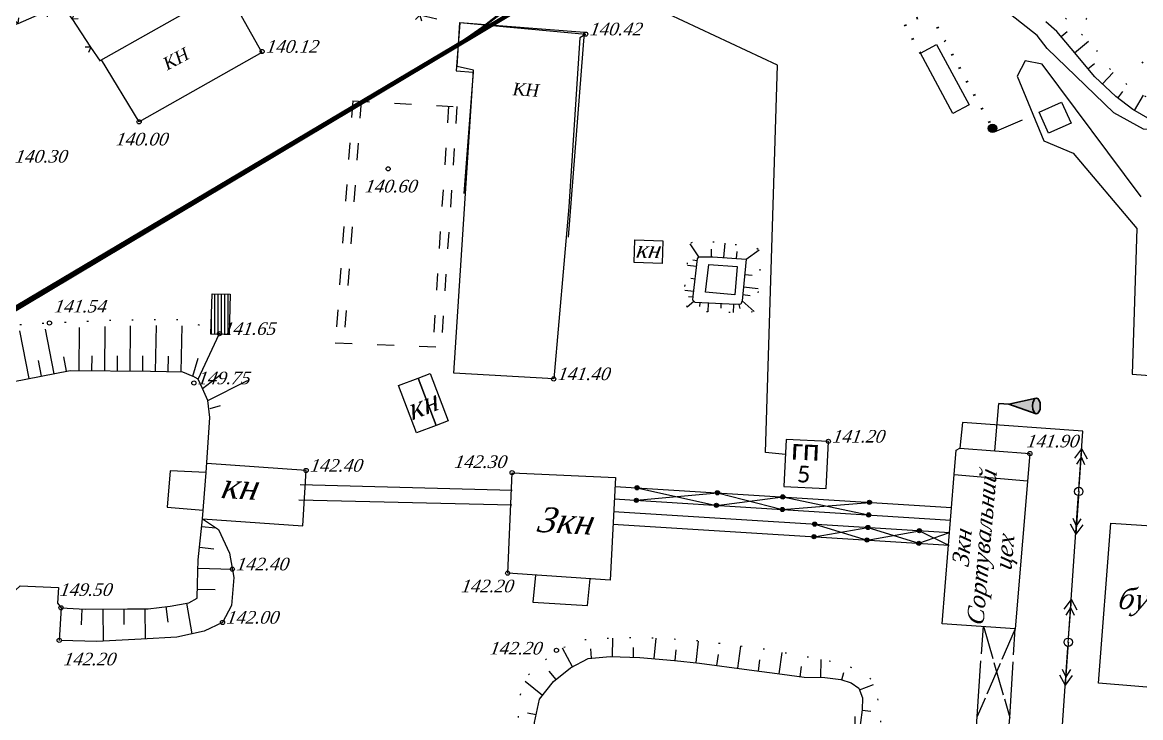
# Model space of a CAD drawing. Header units: millimetres. Extents: x 1400 to 4853, y -623 to 1865.
# Drawn here: x 3080.8 to 3160.8, y 1555 to 1604.8 of the extents above; entities that cross this region are included whole.
import ezdxf

# ---------------------------------------------------------------- set-up
doc = ezdxf.new("R2010")
doc.units = ezdxf.units.MM
doc.set_wipeout_variables(frame=1)
for name, pattern in [('ACAD_ISO03W100', [30, 12, -18]), ('ADOT', [10, 0, -10]), ('ADOT1', [1.6, 0.1, -1.5]), ('AHIDDEN5', [9, 8, -1]), ('KONTUR', [1.5, 0, -1.5])]:
    doc.linetypes.add(name, pattern=pattern)
for name, color, linetype in [('01_Завод', 7, 'Continuous'), ('01_Північ', 7, 'Continuous'), ('кресты', 7, 'Continuous'), ('ПИКЕТЫ', 7, 'Continuous'), ('РЕЛЬЕФ', 7, 'Continuous'), ('СІТУАЦІЯ', 7, 'Continuous')]:
    doc.layers.add(name, color=color, linetype=linetype)
doc.styles.add('Legend', font='calibri.ttf')
doc.styles.add('russ', font='timesi.ttf')
doc.styles.add('universw', font='timesi.ttf', dxfattribs={"oblique": 10})

# ---------------------------------------------------------------- blocks, each defined once
blk = doc.blocks.new('108')
at = {"color": 0, "linetype": 'Continuous', "lineweight": 0}
blk.add_wipeout([(0.51, -0.12), (0.52, -0.06), (0.52, -0.01), (0.52, 0.05), (0.51, 0.1), (0.5, 0.15), (0.48, 0.2), (0.45, 0.25), (0.42, 0.3), (0.39, 0.34), (0.35, 0.38), (0.31, 0.42), (0.26, 0.45), (0.22, 0.47), (0.17, 0.49), (0.11, 0.51), (0.06, 0.52), (0.01, 0.52), (-0.05, 0.52), (-0.1, 0.51), (-0.15, 0.5), (-0.21, 0.48), (-0.25, 0.45), (-0.3, 0.42), (-0.34, 0.39), (-0.38, 0.35), (-0.42, 0.31), (-0.45, 0.26), (-0.47, 0.22), (-0.49, 0.17), (-0.51, 0.11), (-0.52, 0.06), (-0.52, 0.01), (-0.52, -0.05), (-0.51, -0.1), (-0.5, -0.15), (-0.48, -0.21), (-0.45, -0.25), (-0.42, -0.3), (-0.39, -0.34), (-0.35, -0.38), (-0.31, -0.42), (-0.27, -0.45), (-0.22, -0.47), (-0.17, -0.49), (-0.12, -0.51), (-0.06, -0.52), (-0.01, -0.52), (0.05, -0.52), (0.1, -0.51), (0.15, -0.5), (0.2, -0.48), (0.25, -0.45), (0.3, -0.42), (0.34, -0.39), (0.38, -0.35), (0.42, -0.31), (0.45, -0.27), (0.47, -0.22), (0.49, -0.17)], dxfattribs=at)
at = {"linetype": 'Continuous'}
h = blk.add_hatch(color=0, dxfattribs=at)
edge = h.paths.add_edge_path()
edge.add_arc((0, 0), 0.0196, 0, 360)
at = {"color": 0, "linetype": 'Continuous'}
for radius in [0.5, 0.0196]:
    blk.add_circle((0, 0), radius, dxfattribs=at)
blk = doc.blocks.new('115_3')
at = {"color": 0, "linetype": 'Continuous'}
for p, q in [((0, 0), (5.1, 0)), ((3.22, 0.49), (4.1, 0)), ((3.22, -0.49), (4.1, 0)), ((3.91, 0.76), (5.1, 0)), ((3.91, -0.76), (5.1, 0))]:
    blk.add_line(p, q, dxfattribs=at)
blk = doc.blocks.new('476_3')
at = {"color": 0, "linetype": 'Continuous'}
for p, q in [((-4.942, 0), (-2.443, 0)), ((-2.443, 0), (-2.887, 0.61)), ((-2.443, 0), (-1.999, 0.61)), ((-2.443, 0), (2.554, 0)), ((-2.443, 0), (-2.443, 0)), ((2.499, 0), (2.055, -0.61)), ((2.499, 0), (4.998, 0)), ((2.499, 0), (2.943, -0.61))]:
    blk.add_line(p, q, dxfattribs=at)

msp = doc.modelspace()

# ---------------------------------------------------------------- hatches: boundary and pattern name
at = {"layer": '01_Завод', "linetype": 'Continuous'}
h = msp.add_hatch(color=250, dxfattribs=at)
h.dxf.hatch_style = 1
h.set_gradient(color1=(51, 51, 51), color2=(51, 51, 51), tint=1)
edge = h.paths.add_edge_path()
edge.add_arc((3150.1894, 1597.1826), 0.3, 0, 360)
h = msp.add_hatch(dxfattribs=at)
h.set_pattern_fill('LINE', color=250, scale=0.075, angle=90)
h.set_pattern_definition([(90, (-23079.6377, -2826.69334), (-0.238125, 1e-17), [])])
h.paths.add_polyline_path([(3094.3816, 1585.3397), (3095.6863, 1585.3071), (3095.6144, 1582.4293), (3094.3097, 1582.4619)])
h = msp.add_hatch(color=250, dxfattribs=at)
h.dxf.hatch_style = 1
h.set_gradient(color1=(51, 51, 51), one_color=1, tint=1, name='SPHERICAL')
edge = h.paths.add_edge_path()
edge.add_ellipse((3153.3295, 1577.3206), major_axis=(0, -0.5657), ratio=0.4901004, start_angle=186.894916, end_angle=346.221253, ccw=False)
edge.add_line((3153.0963, 1577.8378), (3151.3495, 1577.4499))
edge.add_line((3151.3495, 1577.4499), (3153.2635, 1576.7712))
h = msp.add_hatch(color=250, dxfattribs=at)
h.dxf.hatch_style = 1
h.set_gradient(color1=(51, 51, 51), one_color=1, tint=1, name='SPHERICAL')
edge = h.paths.add_edge_path()
edge.add_ellipse((3153.3295, 1577.3206), major_axis=(0, -0.5657), ratio=0.4901004, start_angle=0, end_angle=360)
h = msp.add_hatch(color=250, dxfattribs=at)
h.dxf.hatch_style = 1
h.set_gradient(color1=(51, 51, 51), color2=(51, 51, 51), tint=1)
edge = h.paths.add_edge_path()
edge.add_arc((3124.7665, 1571.4661), 0.15, 0, 360)
h = msp.add_hatch(color=250, dxfattribs=at)
h.dxf.hatch_style = 1
h.set_gradient(color1=(51, 51, 51), color2=(51, 51, 51), tint=1)
edge = h.paths.add_edge_path()
edge.add_arc((3130.5228, 1571.1038), 0.15, 0, 360)
h = msp.add_hatch(color=250, dxfattribs=at)
h.dxf.hatch_style = 1
h.set_gradient(color1=(51, 51, 51), color2=(51, 51, 51), tint=1)
edge = h.paths.add_edge_path()
edge.add_arc((3124.7235, 1570.567), 0.15, 0, 360)
h = msp.add_hatch(color=250, dxfattribs=at)
h.dxf.hatch_style = 1
h.set_gradient(color1=(51, 51, 51), color2=(51, 51, 51), tint=1)
edge = h.paths.add_edge_path()
edge.add_arc((3135.1941, 1570.8099), 0.15, 0, 360)
h = msp.add_hatch(color=250, dxfattribs=at)
h.dxf.hatch_style = 1
h.set_gradient(color1=(51, 51, 51), color2=(51, 51, 51), tint=1)
edge = h.paths.add_edge_path()
edge.add_arc((3141.3881, 1570.4201), 0.15, 0, 360)
h = msp.add_hatch(color=250, dxfattribs=at)
h.dxf.hatch_style = 1
h.set_gradient(color1=(51, 51, 51), color2=(51, 51, 51), tint=1)
edge = h.paths.add_edge_path()
edge.add_arc((3130.4511, 1570.2066), 0.15, 0, 360)
h = msp.add_hatch(color=250, dxfattribs=at)
h.dxf.hatch_style = 1
h.set_gradient(color1=(51, 51, 51), color2=(51, 51, 51), tint=1)
edge = h.paths.add_edge_path()
edge.add_arc((3135.1689, 1569.9097), 0.15, 0, 360)
h = msp.add_hatch(color=250, dxfattribs=at)
h.dxf.hatch_style = 1
h.set_gradient(color1=(51, 51, 51), color2=(51, 51, 51), tint=1)
edge = h.paths.add_edge_path()
edge.add_arc((3141.3314, 1569.5219), 0.15, 0, 360)
h = msp.add_hatch(color=250, dxfattribs=at)
h.dxf.hatch_style = 1
h.set_gradient(color1=(51, 51, 51), color2=(51, 51, 51), tint=1)
edge = h.paths.add_edge_path()
edge.add_arc((3137.4764, 1568.8627), 0.15, 0, 360)
h = msp.add_hatch(color=250, dxfattribs=at)
h.dxf.hatch_style = 1
h.set_gradient(color1=(51, 51, 51), color2=(51, 51, 51), tint=1)
edge = h.paths.add_edge_path()
edge.add_arc((3141.2781, 1568.6234), 0.15, 0, 360)
h = msp.add_hatch(color=250, dxfattribs=at)
h.dxf.hatch_style = 1
h.set_gradient(color1=(51, 51, 51), color2=(51, 51, 51), tint=1)
edge = h.paths.add_edge_path()
edge.add_arc((3137.4259, 1567.9641), 0.15, 0, 360)
h = msp.add_hatch(color=250, dxfattribs=at)
h.dxf.hatch_style = 1
h.set_gradient(color1=(51, 51, 51), color2=(51, 51, 51), tint=1)
edge = h.paths.add_edge_path()
edge.add_arc((3144.9608, 1568.3917), 0.15, 0, 360)
h = msp.add_hatch(color=250, dxfattribs=at)
h.dxf.hatch_style = 1
h.set_gradient(color1=(51, 51, 51), color2=(51, 51, 51), tint=1)
edge = h.paths.add_edge_path()
edge.add_arc((3141.2175, 1567.7255), 0.15, 0, 360)
h = msp.add_hatch(color=250, dxfattribs=at)
h.dxf.hatch_style = 1
h.set_gradient(color1=(51, 51, 51), color2=(51, 51, 51), tint=1)
edge = h.paths.add_edge_path()
edge.add_arc((3144.9196, 1567.4925), 0.15, 0, 360)

# ---------------------------------------------------------------- linework, layer by layer
at = {"color": 6, "linetype": 'Continuous', "lineweight": 60, "flags": 128}
msp.add_lwpolyline([(3144.4144, 1622.5005, 0.24, 0.24, 0), (3032.8199, 1555.7907, 0.24, 0.24, 0), (3018.8744, 1523.7908, 0.24, 0.24, 0), (2987.3207, 1481.6199, 0.24, 0.24, 0), (2991.6614, 1385.4672, 0.24, 0.24, 0), (2843.9613, 1431.7361, 0.24, 0.24, 0), (2695.2589, 1447.0788, 0.24, 0.24, 0), (2711.2688, 1628.8933, 0.24, 0.24, 0), (2712.5497, 1675.7396, 0, 0, 0), (2806.1021, 1678.0284, 0.24, 0.24, 0), (2909.7376, 1712.7799, 0.24, 0.24, 0), (2967.6908, 1719.2535, 0.24, 0.24, 0), (3085.4663, 1716.8193, 0.24, 0.24, 0), (3121.1623, 1734.8067, 0.24, 0.24, 0), (3144.4153, 1734.688, 0.24, 0.24, 0)], format="xyseb", dxfattribs=at)
at = {"color": 1, "linetype": 'Continuous', "lineweight": 211, "const_width": 0.24, "flags": 128}
msp.add_lwpolyline([(2712.8418, 1675.4467), (2806.1546, 1677.7296), (2909.8027, 1712.4853), (2967.7044, 1718.9532), (3084.808, 1716.5431), (3133.365, 1615.9104), (3032.5835, 1555.9992), (3018.6133, 1523.9427), (2987.0162, 1481.7136), (2991.3424, 1385.8815), (2844.0222, 1432.0314), (2695.5837, 1447.3469), (2711.5685, 1628.8761)], close=True, dxfattribs=at)
at = {"color": 7, "linetype": 'Continuous', "lineweight": 50, "flags": 128}
msp.add_lwpolyline([(3069.8097, 1716.8518, -0.2823255), (3091.3272, 1703.0323), (3122.2972, 1638.8479, -0.3890194), (3111.4729, 1602.8963), (3033.4199, 1556.4964, 0.1581167)], format="xyb", dxfattribs=at)
at = {"layer": '01_Завод', "color": 250, "linetype": 'Continuous'}
for p, q in [((3155.094, 1603.749), (3155.5374, 1604.1184)), ((3156.0542, 1602.5965), (3157.051, 1603.427)), ((3157.0143, 1601.4441), (3157.4771, 1601.8296)), ((3158.0439, 1600.3575), (3158.8161, 1601.1889)), ((3159.1532, 1599.3487), (3159.5123, 1599.8139)), ((3160.3527, 1598.4504), (3160.9853, 1599.5617)), ((3129.1911, 1587.9943), (3128.5618, 1588.9231)), ((3130.9891, 1587.9374), (3131.0618, 1588.9609)), ((3130.0911, 1587.9943), (3130.0911, 1588.5368)), ((3131.8868, 1587.8736), (3131.9216, 1588.3627)), ((3132.5835, 1587.8241), (3133.5093, 1588.4873)), ((3129.0306, 1587.2856), (3128.3866, 1587.3597)), ((3129.0797, 1587.7123), (3128.7617, 1587.7489)), ((3128.9276, 1586.3915), (3128.6097, 1586.4281)), ((3132.4765, 1586.7278), (3132.995, 1586.6772)), ((3128.8247, 1585.4974), (3128.1967, 1585.5697)), ((3132.389, 1585.832), (3133.4434, 1585.7291)), ((3128.8361, 1584.8003), (3128.3545, 1584.3932)), ((3132.2917, 1584.8349), (3133.1389, 1584.086)), ((3132.3353, 1585.2815), (3132.8682, 1585.2295)), ((3129.8666, 1584.6673), (3129.8384, 1584.0432)), ((3130.7657, 1584.6267), (3130.752, 1584.3235)), ((3131.6648, 1584.5861), (3131.6382, 1583.9976)), ((3132.0523, 1584.5859), (3132.116, 1584.2939)), ((3093.6398, 1568.7007), (3094.6533, 1568.5987)), ((3093.4896, 1567.2082), (3094.5131, 1567.1052)), ((3093.382, 1565.713), (3095.8327, 1565.6405)), ((3093.3381, 1564.2136), (3094.6032, 1564.1778)), ((3092.5504, 1563.2112), (3092.9509, 1561.0045)), ((3083.5849, 1562.8752), (3083.4555, 1560.545)), ((3085.0826, 1562.792), (3085.0192, 1561.6492)), ((3086.5822, 1562.7845), (3086.5927, 1560.4976)), ((3088.0822, 1562.7914), (3088.0873, 1561.6826)), ((3089.5822, 1562.7982), (3089.592, 1560.65)), ((3091.072, 1562.9597), (3091.2133, 1561.8496)), ((3120.1679, 1558.6587), (3119.4466, 1559.9947)), ((3123.0119, 1559.3803), (3123.0481, 1560.7035)), ((3124.5114, 1559.3393), (3124.5302, 1560.0276)), ((3126.0073, 1559.2368), (3126.1338, 1560.6969)), ((3128.9935, 1558.9509), (3129.1548, 1560.4986)), ((3131.967, 1558.5538), (3132.182, 1560.1314)), ((3121.5166, 1559.2745), (3121.4611, 1559.94)), ((3127.5016, 1559.1063), (3127.58, 1559.8584)), ((3130.4807, 1558.7563), (3130.5868, 1559.5342)), ((3134.9395, 1558.1487), (3135.1475, 1559.6751)), ((3137.9231, 1557.8973), (3137.9333, 1559.1691)), ((3133.4533, 1558.3512), (3133.5618, 1559.1473)), ((3136.4258, 1557.9462), (3136.5253, 1558.6764)), ((3118.0099, 1556.6093), (3116.7692, 1557.5988)), ((3118.9796, 1557.7477), (3118.494, 1558.3524)), ((3139.4102, 1557.7233), (3139.5658, 1558.2403)), ((3140.6767, 1557.0153), (3141.6833, 1557.3897)), ((3117.551, 1555.2118), (3116.9299, 1555.3431)), ((3140.8651, 1555.5554), (3141.4945, 1555.472))]:
    msp.add_line(p, q, dxfattribs=at)
at = {"layer": '01_Завод', "color": 250, "linetype": 'Continuous', "flags": 128}
for points in [[(3135.3898, 1573.8332), (3133.9671, 1573.9974), (3134.8128, 1601.7126), (3125.8421, 1605.8964), (3121.9947, 1607.082), (3109.7362, 1609.2158), (3096.8936, 1611.4512), (3084.2163, 1617.3141), (3069.6599, 1626.5967), (3067.1345, 1628.7614), (3062.0933, 1636.1941)], [(3176.2, 1590.9348), (3176.229, 1591.5341), (3176.3318, 1593.6587), (3176.349, 1594.0145), (3173.961, 1596.267), (3160.9725, 1597.1324), (3158.8579, 1598.283), (3154.0951, 1602.8966), (3153.3762, 1603.8277), (3148.4418, 1607.7441), (3147.6576, 1609.9907)], [(3112.1102, 1604.7508), (3121.1018, 1603.9237), (3120.6923, 1603.6475), (3119.8997, 1591.577), (3118.8136, 1579.2525), (3111.684, 1579.6707), (3113.068, 1601.3541), (3111.9141, 1601.6076), (3112.1102, 1604.7508)], [(3161.4653, 1597.8171), (3160.2161, 1598.5281), (3159.0166, 1599.4541), (3157.4944, 1600.8679), (3155.8124, 1602.8867), (3154.7838, 1604.1213), (3153.9949, 1604.7964)], [(3160.827, 1592.2794), (3153.7297, 1601.7801), (3152.5254, 1602.0024), (3151.9548, 1600.9081), (3153.8517, 1596.2998), (3155.9645, 1595.4058), (3160.515, 1590.0074), (3160.1621, 1579.5971), (3165.3028, 1579.2069)], [(3150.3346, 1596.9252), (3152.3221, 1597.7936)], [(3192.7815, 1591.3998), (3198.3271, 1575.2944), (3200.4783, 1568.9022), (3201.3107, 1565.9645), (3203.3658, 1563.6847), (3212.7704, 1552.8912), (3213.9671, 1549.9728), (3215.9216, 1544.8455), (3219.5558, 1535.5309), (3201.0779, 1536.6007), (3154.1326, 1539.3213), (3156.6553, 1575.5101), (3148.0338, 1576.1324), (3147.8428, 1574.3071)], [(3129.1911, 1587.9943), (3130.1882, 1587.9943), (3132.5835, 1587.8241), (3132.2917, 1584.8349), (3132.2026, 1584.5907), (3131.8269, 1584.5788), (3128.9233, 1584.7098), (3128.7623, 1584.8767), (3128.7862, 1585.1627), (3129.0962, 1587.856), (3129.1911, 1587.9943)], [(3129.9012, 1587.4515), (3131.933, 1587.3086), (3131.7697, 1585.2781), (3129.6766, 1585.4617), (3129.9012, 1587.4515)], [(3128.782, 1585.1121), (3128.4417, 1585.1169)], [(3129.2708, 1584.6942), (3129.233, 1584.4296)], [(3093.3954, 1579.2234), (3094.8982, 1582.4472)], [(3093.0191, 1579.4501), (3093.3877, 1580.7271)], [(3093.6938, 1569.2369), (3093.969, 1572.555), (3094.2315, 1576.495), (3094.0864, 1577.715), (3093.693, 1578.5738), (3093.3954, 1579.2234), (3093.0191, 1579.4501)], [(3093.693, 1578.5738), (3094.9479, 1579.5223)], [(3094.0864, 1577.715), (3096.9272, 1579.1479)], [(3094.24, 1577.1444), (3094.9946, 1577.3447)], [(3150.3517, 1574.1099), (3150.6439, 1577.4917)], [(3151.7997, 1561.3724), (3146.5904, 1561.7178), (3147.4428, 1572.4075), (3147.5827, 1574.1613), (3147.8428, 1574.3071), (3152.8607, 1573.9128), (3151.7997, 1561.3724)], [(3093.6938, 1569.2369), (3100.8719, 1568.7422), (3101.1081, 1572.7029), (3094.0119, 1573.199)], [(3093.969, 1572.555), (3091.3844, 1572.6819), (3091.1695, 1570.0718), (3093.7464, 1569.8708)], [(3115.8396, 1572.5437), (3123.2394, 1572.2014), (3122.842, 1564.8552), (3115.5223, 1565.355), (3115.8396, 1572.5437)], [(3147.4428, 1572.4075), (3152.6957, 1571.963)], [(3100.6791, 1571.6955), (3115.8429, 1571.2953)], [(3123.2049, 1571.5644), (3147.2549, 1570.0509)], [(3124.7665, 1571.4661), (3130.4511, 1570.2066), (3135.1941, 1570.8099)], [(3100.5826, 1570.6066), (3115.8102, 1570.25)], [(3123.1484, 1570.6661), (3147.1984, 1569.1526)], [(3124.7235, 1570.567), (3130.5228, 1571.1038), (3135.1689, 1569.9097), (3141.3881, 1570.4201)], [(3135.1941, 1570.8099), (3141.3314, 1569.5219)], [(3123.0919, 1569.7679), (3147.1418, 1568.2544)], [(3093.6938, 1569.2369), (3094.8513, 1568.467), (3095.6327, 1566.7967), (3095.9366, 1565.0396), (3095.7847, 1563.0439), (3095.1335, 1561.8291), (3093.8312, 1561.2), (3091.8776, 1560.7662), (3089.3164, 1560.636), (3086.1555, 1560.4754), (3083.564, 1560.5422)], [(3083.5849, 1562.8752), (3085.3205, 1562.7788), (3088.3371, 1562.7926), (3089.8113, 1562.7993), (3091.3813, 1562.999), (3092.7218, 1563.2423), (3093.3199, 1563.57), (3093.3488, 1564.5919), (3093.3998, 1566.3164), (3093.6938, 1569.2369)], [(3123.0353, 1568.8697), (3147.0853, 1567.3562)], [(3137.4764, 1568.8627), (3141.2175, 1567.7255), (3144.9608, 1568.3917), (3147.0402, 1567.359)], [(3158.6471, 1568.9358), (3168.1427, 1568.3091), (3167.3066, 1556.7006), (3157.7689, 1557.4747), (3158.6471, 1568.9358)], [(3137.4259, 1567.9641), (3141.2781, 1568.6234), (3144.9196, 1567.4925), (3147.1118, 1568.2563)], [(3117.5228, 1565.2184), (3117.311, 1563.2817)], [(3117.311, 1563.2817), (3121.2214, 1563.0354), (3121.4123, 1564.9528)], [(3068.5716, 1560.9088), (3069.7442, 1562.7236), (3072.8109, 1562.6697), (3076.2669, 1562.485), (3076.5652, 1562.71), (3078.1885, 1562.6691), (3078.5159, 1562.4782), (3080.6654, 1564.4412), (3083.4054, 1564.3385), (3083.3251, 1563.2119), (3083.5849, 1562.8752)], [(3117.9348, 1547.7656), (3117.5746, 1550.0698), (3117.3738, 1551.8369), (3117.3738, 1553.8378), (3117.4347, 1554.661), (3117.7873, 1556.3302), (3118.8079, 1557.6099), (3120.0038, 1558.5701), (3121.2705, 1559.254), (3122.8429, 1559.3849), (3124.9687, 1559.3267), (3127.443, 1559.1124), (3129.2469, 1558.9245), (3132.7958, 1558.4408), (3135.1448, 1558.1207), (3136.7126, 1557.9071), (3138.1982, 1557.8951), (3139.3454, 1557.7428), (3140.0892, 1557.5189), (3140.6359, 1557.1248), (3140.8958, 1556.4262), (3140.8689, 1555.5843), (3140.6269, 1553.7572), (3140.0974, 1550.7063)], [(3148.5394, 1546.9836), (3149.0927, 1555.0876)], [(3150.6781, 1546.8052), (3151.4311, 1555.0208)]]:
    msp.add_lwpolyline(points, dxfattribs=at)
at = {"layer": '01_Завод', "color": 250, "linetype": 'Continuous'}
for points in [[(3145.0399, 1602.5547), (3146.1942, 1603.1742), (3148.5079, 1598.8632), (3147.3536, 1598.2437)], [(3153.532, 1598.3388), (3155.1299, 1599.0503), (3155.8008, 1597.5437), (3154.2028, 1596.8322)], [(3124.6223, 1589.2089), (3126.6236, 1589.1366), (3126.5651, 1587.5171), (3124.5638, 1587.5894)], [(3094.3816, 1585.3397), (3095.6863, 1585.3071), (3095.6144, 1582.4293), (3094.3097, 1582.4619)], [(3107.717, 1578.7789), (3109.1267, 1579.3109), (3110.4032, 1575.9285), (3108.9935, 1575.3965)], [(3109.1267, 1579.3109), (3109.9813, 1579.6334), (3111.2578, 1576.251), (3110.4032, 1575.9285)], [(3138.4521, 1574.7838), (3135.4427, 1574.9289), (3135.2796, 1571.5484), (3138.2891, 1571.4033)]]:
    msp.add_lwpolyline(points, close=True, dxfattribs=at)
at = {"layer": '01_Завод', "color": 250, "linetype": 'ACAD_ISO03W100', "ltscale": 0.1, "flags": 128}
for points in [[(3104.4442, 1599.1471), (3103.1992, 1581.8326)], [(3104.4442, 1599.1471), (3111.8983, 1598.7337)], [(3105.0426, 1599.104), (3103.7976, 1581.7895)], [(3111.2996, 1598.7732), (3110.1635, 1581.5694)], [(3111.8983, 1598.7337), (3110.7622, 1581.5299)], [(3103.1992, 1581.8326), (3110.7622, 1581.5299)]]:
    msp.add_lwpolyline(points, dxfattribs=at)
at = {"layer": '01_Завод', "color": 250, "linetype": 'KONTUR', "flags": 128}
for points in [[(3128.197, 1585.8748), (3128.3806, 1587.0183), (3128.3956, 1587.871), (3128.408, 1588.5816), (3128.5618, 1588.9231), (3128.8972, 1589.141), (3129.8616, 1589.1074), (3130.9601, 1588.9734), (3132.2549, 1588.8153), (3133.1964, 1588.7004), (3133.5093, 1588.4873), (3133.6099, 1588.1018), (3133.568, 1587.3224), (3133.4311, 1585.5727), (3133.3368, 1584.4773), (3133.2582, 1584.2305), (3133.1389, 1584.086), (3132.8353, 1584.0029), (3132.0003, 1583.9885), (3130.3636, 1584.0299), (3128.9751, 1584.0651), (3128.5124, 1584.1544), (3128.3545, 1584.3932), (3128.2371, 1584.8667), (3128.1966, 1585.3564), (3128.197, 1585.8748)], [(3140.0974, 1550.7063), (3141.0424, 1551.1561), (3141.5374, 1551.9543), (3141.8274, 1553.1374), (3142.2151, 1554.7194), (3141.9714, 1556.5097), (3141.5836, 1557.6945), (3140.9299, 1558.1928), (3139.8551, 1558.7243), (3138.3704, 1559.0897), (3133.5468, 1559.9658), (3128.7344, 1560.5496), (3125.7986, 1560.7159), (3123.256, 1560.7159), (3121.0627, 1560.585), (3119.0104, 1559.8353), (3116.9197, 1558.0026), (3116.4185, 1556.6585), (3116.2351, 1554.6791), (3116.6714, 1551.389), (3117.1218, 1549.3906), (3117.9348, 1547.7656)]]:
    msp.add_lwpolyline(points, dxfattribs=at)
at = {"layer": '01_Завод', "color": 250, "linetype": 'Continuous', "lineweight": 35, "flags": 128}
for points in [[(3151.3495, 1577.4499), (3153.3028, 1577.8836)], [(3150.6439, 1577.4917), (3151.3495, 1577.4499)], [(3151.3495, 1577.4499), (3153.3008, 1576.7579)]]:
    msp.add_lwpolyline(points, dxfattribs=at)
at = {"layer": '01_Завод', "color": 250, "linetype": 'AHIDDEN5', "ltscale": 0.5, "flags": 128}
for points in [[(3149.0927, 1555.0876), (3149.5339, 1561.5504)], [(3151.4311, 1555.0208), (3151.7997, 1561.3724)]]:
    msp.add_lwpolyline(points, dxfattribs=at)
at = {"layer": '01_Завод', "color": 250, "linetype": 'AHIDDEN5', "ltscale": 0.3, "flags": 128}
for points in [[(3151.7997, 1561.3724), (3149.0927, 1555.0876)], [(3149.5339, 1561.5504), (3151.4311, 1555.0208)]]:
    msp.add_lwpolyline(points, dxfattribs=at)
at = {"layer": '01_Завод', "color": 250, "linetype": 'Continuous'}
for centre, radius in [((3089.1667, 1597.6486), 0.15), ((3150.1894, 1597.1826), 0.3), ((3106.9775, 1594.2849), 0.15), ((3118.8136, 1579.2525), 0.15), ((3138.4521, 1574.7838), 0.15), ((3152.8607, 1573.9128), 0.15), ((3101.1081, 1572.7029), 0.15), ((3115.8396, 1572.5437), 0.15), ((3124.7665, 1571.4661), 0.15), ((3130.5228, 1571.1038), 0.15), ((3124.7235, 1570.567), 0.15), ((3135.1941, 1570.8099), 0.15), ((3141.3881, 1570.4201), 0.15), ((3130.4511, 1570.2066), 0.15), ((3135.1689, 1569.9097), 0.15), ((3141.3314, 1569.5219), 0.15), ((3137.4764, 1568.8627), 0.15), ((3141.2781, 1568.6234), 0.15), ((3137.4259, 1567.9641), 0.15), ((3144.9608, 1568.3917), 0.15), ((3141.2175, 1567.7255), 0.15), ((3144.9196, 1567.4925), 0.15), ((3095.8327, 1565.6405), 0.15), ((3115.5223, 1565.355), 0.15), ((3083.5849, 1562.8752), 0.15), ((3095.1335, 1561.8291), 0.15), ((3083.4555, 1560.545), 0.15), ((3119.0104, 1559.8353), 0.15)]:
    msp.add_circle(centre, radius, dxfattribs=at)
at = {"layer": '01_Завод', "color": 250, "linetype": 'Continuous', "lineweight": 35}
msp.add_ellipse((3153.3295, 1577.3206), major_axis=(0, -0.5657), ratio=0.4901004, dxfattribs=at)
at = {"layer": '01_Північ', "color": 250, "linetype": 'KONTUR', "flags": 128}
msp.add_lwpolyline([(3106.2196, 1720.5335), (3105.1586, 1720.1846), (3103.6237, 1720.0706), (3101.8608, 1720.1846), (3099.5896, 1720.1949), (3096.9866, 1720.7131), (3095.0265, 1720.9347), (3094.0704, 1721.0427), (3093.2905, 1720.8743), (3092.8479, 1720.0417), (3093.1734, 1719.183), (3093.9024, 1717.6738), (3094.9699, 1716.0736), (3096.0113, 1713.4455), (3099.8565, 1706.0737), (3105.6477, 1694.2624), (3107.8781, 1689.7137), (3116.1117, 1673.7124), (3121.147, 1663.3396), (3129.9087, 1646.6775), (3132.8346, 1641.1133), (3137.0104, 1632.9309), (3138.9438, 1629.1423), (3140.9886, 1625.1355), (3143.5525, 1621.245), (3145.2573, 1617.5435), (3146.7598, 1613.8761), (3148.6908, 1611.6953), (3150.1098, 1609.8044), (3150.7845, 1608.9054), (3153.3939, 1606.6844), (3154.845, 1605.6134), (3157.4615, 1603.0202), (3158.089, 1601.964), (3159.3614, 1600.6076), (3160.8883, 1599.6242), (3161.9858, 1598.9173), (3163.959, 1598.4543), (3165.9948, 1598.5222), (3168.811, 1598.3357), (3172.1502, 1598.3839), (3174.0136, 1598.1312), (3175.6907, 1597.5326), (3176.6173, 1596.7674), (3177.4214, 1596.2873), (3179.1862, 1596.0473), (3180.6398, 1595.8496), (3182.2221, 1595.8134), (3184.4802, 1595.603), (3186.6322, 1594.9823), (3187.9824, 1594.4059), (3189.2717, 1593.418), (3189.6008, 1592.6574), (3189.8271, 1591.5474), (3189.8197, 1589.3038), (3189.559, 1586.1283), (3189.1162, 1580.4331), (3188.6743, 1575.5643), (3188.5391, 1574.0748), (3189.1107, 1573.0526), (3189.6527, 1572.0835), (3191.0153, 1571.3293), (3193.0442, 1570.2063), (3194.1959, 1569.5689), (3196.7256, 1569.0858), (3198.2334, 1568.7284), (3199.5763, 1567.8373)], dxfattribs=at)
at = {"layer": '01_Північ', "color": 250, "linetype": 'ADOT', "lineweight": 35, "ltscale": 0.5, "flags": 128}
msp.add_lwpolyline([(3168.2178, 1675.9277, 0.0500827), (3167.6438, 1676.2495, 0.0523631), (3167.0435, 1676.4393, 0.0574039), (3165.9991, 1676.5303, 0.1230302), (3165.5224, 1676.397, 0.1720811), (3165.0915, 1675.8983, 0.0383479), (3164.2548, 1673.1457, 0.0243518), (3163.3951, 1668.1289, 0.0472584), (3163.3253, 1665.5028, 0.0200549), (3163.706, 1661.9903, 0.0211757), (3164.3393, 1658.7045, 0.0085412), (3164.9453, 1656.3299, 0.0197053), (3165.2657, 1655.3168, 0.0332318), (3165.8228, 1654.0425, 0.0188789), (3167.0306, 1651.9153, 0.0527446), (3167.9659, 1650.7089, -0.0498092), (3168.9636, 1649.4376, -0.0700163), (3169.4835, 1648.2919, -0.0881531), (3169.5939, 1647.2959, -0.1193674), (3169.2368, 1646.1542, -0.1081604), (3168.3332, 1645.1962, -0.0138534), (3167.3752, 1644.5802, 0.011643), (3166.2322, 1643.8524, 0.0077065), (3164.1466, 1642.408, 0.011855), (3162.8285, 1641.4167, 0.0869633), (3162.1002, 1640.6009, 0.0674176), (3161.5258, 1639.317, 0.104328), (3161.4298, 1638.0897, 0.1661718), (3161.778, 1637.3853, 0.0715882), (3163.0443, 1636.4437, -0.0456465), (3165.0976, 1635.0756, -0.0064269), (3166.504, 1633.9107, 0.0042412), (3168.6274, 1632.136, 0.0787058), (3175.1076, 1628.334, -0.1034282), (3179.9125, 1625.1886, -0.1032789), (3181.3008, 1623.066, -0.0741395), (3182.0863, 1619.6399, -0.0703632), (3181.9043, 1616.7599, -0.0272459), (3180.0101, 1609.5844, -0.0574192), (3176.4677, 1601.8048, -0.1246804), (3173.637, 1599.0004, -0.1900332), (3168.8974, 1598.2499, -0.1031904), (3161.0415, 1601.7977, -0.0154691), (3156.7725, 1605.1162, -0.0231101), (3154.094, 1607.5518, -0.0297269), (3151.3732, 1610.6091, -0.0546282), (3150.1903, 1612.5015, -0.1962789), (3150.0802, 1614.2795, -0.0470284), (3153.0043, 1620.8316, -0.2834395), (3160.3823, 1624.907, 0.6910234), (3162.2635, 1629.245, 0.0200799), (3159.5954, 1631.635, 0.0137003), (3155.4582, 1634.8653, 0.0007004), (3148.1574, 1640.2345, -0.0025813), (3146.182, 1641.6988, -0.0000576), (3144.8746, 1642.6786, 0.0000277), (3142.1535, 1644.7182, 0.0005984), (3141.5644, 1645.1586, 0.0002158), (3139.9291, 1646.377)], format="xyb", dxfattribs=at)
at = {"layer": '01_Північ', "linetype": 'ADOT', "lineweight": 50, "ltscale": 0.1, "flags": 128}
msp.add_lwpolyline([(3145.0399, 1602.5547), (3143.9203, 1604.6407), (3145.6501, 1605.4986), (3150.3346, 1596.9252)], dxfattribs=at)
at = {"layer": 'кресты', "color": 250, "linetype": 'Continuous'}
msp.add_line((3140.3623, 1551.5067), (3140.3623, 1555.1067), dxfattribs=at)
at = {"layer": 'ПИКЕТЫ', "color": 7, "linetype": 'Continuous'}
for centre in [(3121.1018, 1603.9237), (3097.9676, 1602.6802), (3082.7577, 1583.25), (3094.9182, 1582.4901), (3093.0844, 1578.9595)]:
    msp.add_circle(centre, 0.15, dxfattribs=at)
at = {"layer": 'РЕЛЬЕФ', "color": 7, "linetype": 'Continuous'}
for p, q in [((3081.3008, 1579.2839), (3080.6434, 1582.7043)), ((3083.0881, 1579.6274), (3082.4767, 1582.8086)), ((3084.8871, 1579.8432), (3084.9139, 1582.9254)), ((3086.7071, 1579.8274), (3086.7347, 1582.9996)), ((3088.5271, 1579.8116), (3088.5552, 1583.0449)), ((3090.347, 1579.791), (3090.4182, 1583.0654)), ((3092.1667, 1579.7514), (3092.2381, 1583.0416)), ((3083.9818, 1579.7992), (3083.7817, 1580.8401)), ((3085.7971, 1579.8353), (3085.8063, 1580.9002)), ((3087.6171, 1579.8195), (3087.6265, 1580.9075)), ((3089.4371, 1579.8037), (3089.4467, 1580.9058)), ((3091.2569, 1579.7712), (3091.2811, 1580.8862)), ((3082.1944, 1579.4556), (3081.9803, 1580.57))]:
    msp.add_line(p, q, dxfattribs=at)
at = {"layer": 'РЕЛЬЕФ', "color": 7, "linetype": 'ADOT1', "flags": 128}
msp.add_lwpolyline([(3094.9644, 1582.4903, 0.0287965), (3092.7495, 1583.3479, 0.0773715), (3091.8719, 1583.4871, 0.0048977), (3088.5113, 1583.4641, 0.0062683), (3085.8864, 1583.3874, 0.002478), (3082.9627, 1583.2509, 0.0025299), (3080.1004, 1583.0884, 0.0305204), (3077.3487, 1582.7489, 0.0223709), (3073.666, 1581.8923, 0.0731905), (3069.5565, 1580.0601, 0.048366), (3064.2028, 1575.8864, 0.0143552), (3061.8761, 1573.5498, 0.0191049), (3060.2489, 1571.6808, 0.0794766), (3058.74, 1569.0426, -0.0989702), (3057.4429, 1566.9653, -0.0710991), (3056.484, 1566.2004, -0.0227281), (3053.1063, 1564.4165, -0.0546226), (3050.7379, 1563.6017, -0.0413747), (3047.4677, 1563.1425)], format="xyb", dxfattribs=at)
at = {"layer": 'РЕЛЬЕФ', "color": 7, "linetype": 'Continuous', "flags": 128}
msp.add_lwpolyline([(3047.7709, 1559.9512), (3050.5655, 1560.7417), (3053.4462, 1560.9674), (3056.3268, 1562.0962), (3060.45, 1565.426), (3067.0659, 1572.1224), (3070.4577, 1574.9134), (3072.0039, 1576.0099), (3074.5478, 1578.1031), (3076.3933, 1578.5018), (3080.0844, 1579.0501), (3084.2404, 1579.8489), (3089.9765, 1579.799), (3092.271, 1579.7492), (3093.0191, 1579.4501)], dxfattribs=at)
at = {"layer": 'СІТУАЦІЯ'}
for p, q in [((3086.4361, 1602.0601), (3095.3998, 1607.1235)), ((3095.3978, 1607.1224), (3097.9475, 1602.6087)), ((3112.1012, 1604.7326), (3111.8327, 1601.2948)), ((3121.0147, 1604.0365), (3112.1012, 1604.7326)), ((3119.8706, 1589.3871), (3121.0147, 1604.0365)), ((3097.9475, 1602.6087), (3089.1667, 1597.6486)), ((3089.1667, 1597.6486), (3086.4766, 1602.0829)), ((3111.8327, 1601.2948), (3113.0628, 1601.1987)), ((3113.0628, 1601.1987), (3112.3845, 1592.5133))]:
    msp.add_line(p, q, dxfattribs=at)

# ---------------------------------------------------------------- block references
at = {"layer": 'СІТУАЦІЯ', "color": 7, "yscale": 0.6}
for p, xscale, zscale, rotation in [((3081.593, 1605.1329), 0.4617499367652258, 0.4617499367652258, 203.2958), ((3108.0356, 1605.5624), 0.505693483647156, 0.505693483647156, 166.6061), ((3085.0663, 1604.0008), 0.490428489100079, 0.490428489100079, 123.4811)]:
    msp.add_blockref('476_3', p, dxfattribs=dict(at, xscale=xscale, zscale=zscale, rotation=rotation))

# ---------------------------------------------------------------- texts
at = {"layer": '01_Завод', "color": 250, "linetype": 'Continuous', "style": 'universw', "oblique": 10}
for s, p in [('140.00', (3087.4775, 1595.9603)), ('140.30', (3080.2747, 1594.7322)), ('140.60', (3105.2883, 1592.5966)), ('141.40', (3119.0821, 1579.1659)), ('141.20', (3138.7206, 1574.6971)), ('141.90', (3152.6015, 1574.3555)), ('142.30', (3111.6792, 1572.8779)), ('142.40', (3101.3766, 1572.6162)), ('142.40', (3096.1012, 1565.5538)), ('142.20', (3112.1693, 1563.9864)), ('149.50', (3083.47, 1563.725)), ('142.00', (3095.402, 1561.7424)), ('142.20', (3114.2164, 1559.5347)), ('142.20', (3083.7395, 1558.758))]:
    msp.add_text(s, height=0.9, dxfattribs=at).set_placement(p)
for s, height, rotation, p in [('кн', 1.2, 359.03787, (3124.6569, 1587.92)), ('кн', 1.5, 21.882508, (3108.6733, 1576.2785)), ('Сортувальний', 1.2, 85, (3149.5339, 1561.5504)), ('кн', 1.8, 357, (3094.9688, 1570.7316)), ('3кн', 1.8, 357, (3117.571, 1568.3102)), ('3кн', 1.2, 85, (3148.4781, 1565.7741)), ('цех', 1.2, 85, (3151.5404, 1565.5226)), ('буд.мат', 1.5, 357, (3159.0815, 1562.8172))]:
    msp.add_text(s, height=height, rotation=rotation, dxfattribs=at).set_placement(p)
at = {"layer": '01_Завод', "color": 250, "linetype": 'Continuous', "style": 'Legend'}
for s, height, p in [('гп', 1.5, (3135.7818, 1573.4923)), ('5', 1.2, (3136.1914, 1571.8655))]:
    msp.add_text(s, height=height, rotation=357.239226, dxfattribs=at).set_placement(p)
at = {"layer": 'ПИКЕТЫ', "color": 7, "linetype": 'Continuous', "style": 'universw', "oblique": 10}
for s, p in [('140.42', (3121.3703, 1603.8371)), ('140.12', (3098.2361, 1602.5935)), ('141.54', (3083.077, 1584.0061)), ('141.65', (3095.1867, 1582.4034)), ('149.75', (3093.353, 1578.8728))]:
    msp.add_text(s, height=0.9, dxfattribs=at).set_placement(p)
at = {"layer": 'СІТУАЦІЯ', "style": 'russ'}
for rotation, p in [(28.224447, (3091.1847, 1601.3139)), (356.312632, (3115.8605, 1599.5574))]:
    msp.add_text('КН', height=0.9, rotation=rotation, dxfattribs=at).set_placement(p)

# ---------------------------------------------------------------- next in the draw order: block references
at = {"layer": '01_Завод', "color": 250, "xscale": 0.6, "yscale": 0.6, "zscale": 0.6, "rotation": 176.1389428887149}
for p in [(3156.3559, 1571.2014), (3155.6027, 1560.41)]:
    msp.add_blockref('108', p, dxfattribs=at)

# ---------------------------------------------------------------- next in the draw order: block references
at = {"layer": '01_Завод', "color": 250}
for p, xscale, yscale, zscale, rotation in [((3156.3549, 1571.2015), 0.5999999999999996, 0.5999999999999996, 0.5999999999999996, 85.68883240890882), ((3156.355, 1571.1891), 0.5999999999999996, 0.5999999999999996, 0.5999999999999996, 265.9434378801274), ((3155.6017, 1560.4101), 0.5999999999999995, 0.5999999999999995, 0.5999999999999995, 85.68883240890882), ((3155.6018, 1560.3977), 0.5999999999999996, 0.5999999999999996, 0.5999999999999996, 265.9434378801274)]:
    msp.add_blockref('115_3', p, dxfattribs=dict(at, xscale=xscale, yscale=yscale, zscale=zscale, rotation=rotation))

doc.saveas('drawing.dxf')
